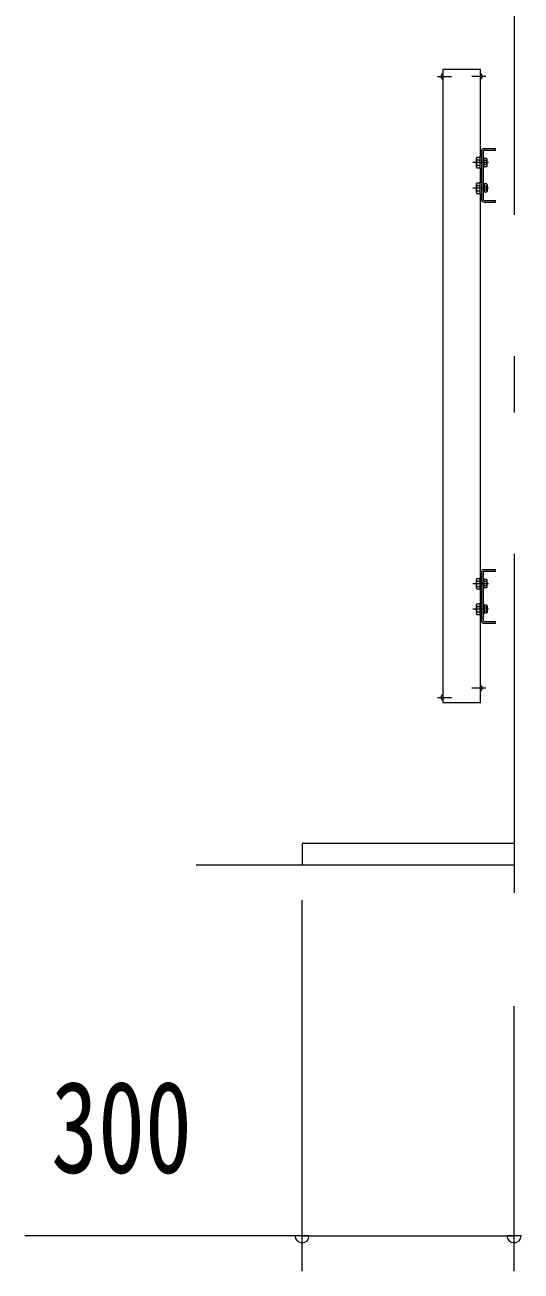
# Model space of a CAD drawing. Units: millimetres, scale not verified. Extents: x -23102 to 23102, y -10150 to 10150.
# Drawn here: x -18583 to -17881, y 1270 to 3034 of the extents above; entities that cross this region are included whole.
import ezdxf
from ezdxf.enums import TextEntityAlignment as Align

# ---------------------------------------------------------------- set-up
doc = ezdxf.new("R2010")
doc.units = ezdxf.units.MM
doc.header["$LTSCALE"] = 40
doc.linetypes.add('USER3', pattern=[24, 12, -5, 2, -5])
for name, color, linetype, lineweight in [('0-2_1-0BOLD', 7, 'Continuous', 18), ('0-3_1-2CENTER', 3, 'USER3', 18), ('0-5_1-5DIM', 3, 'Continuous', 18)]:
    doc.layers.add(name, color=color, linetype=linetype, lineweight=lineweight)
doc.styles.add('ＭＳ ゴシック', font='')
doc.styles.get('ＭＳ ゴシック').set_extended_font_data('MS Gothic')

msp = doc.modelspace()

# ---------------------------------------------------------------- linework, layer by layer
at = {"layer": '0-2_1-0BOLD'}
for p, q in [((-17991.33, 2964.17), (-17992.45, 2964.07)), ((-17938.33, 2970.67), (-17991.33, 2970.67)), ((-17938.33, 2847.17), (-17938.33, 2970.67)), ((-17938.33, 2964.17), (-17937.21, 2964.07)), ((-17991.33, 2957.17), (-17992.45, 2957.27)), ((-17991.62, 2957.17), (-17991.33, 2957.17)), ((-17938.33, 2957.17), (-17937.21, 2957.27)), ((-17938.04, 2957.17), (-17938.33, 2957.17)), ((-17932.83, 2858.67), (-17916.83, 2858.67)), ((-17916.83, 2856.37), (-17916.83, 2858.67)), ((-17943.93, 2844.97), (-17943.24, 2846.18)), ((-17943.93, 2832.37), (-17943.93, 2844.97)), ((-17943.24, 2846.18), (-17938.43, 2846.18)), ((-17943.24, 2842.42), (-17938.43, 2842.42)), ((-17938.43, 2847.17), (-17936.83, 2847.17)), ((-17938.43, 2830.17), (-17938.43, 2847.17)), ((-17936.83, 2854.67), (-17936.83, 2786.67)), ((-17934.53, 2854.67), (-17934.53, 2786.67)), ((-17929.44, 2844.45), (-17932.93, 2844.45)), ((-17929.44, 2841.56), (-17932.93, 2841.56)), ((-17932.83, 2856.37), (-17916.83, 2856.37)), ((-17928.93, 2843.57), (-17929.44, 2844.45)), ((-17928.93, 2833.77), (-17928.93, 2843.57)), ((-17943.93, 2832.37), (-17943.24, 2831.17)), ((-17943.24, 2834.92), (-17938.43, 2834.92)), ((-17943.24, 2831.17), (-17938.43, 2831.17)), ((-17938.43, 2830.17), (-17936.83, 2830.17)), ((-17938.33, 2811.17), (-17938.33, 2830.17)), ((-17932.93, 2832.42), (-17934.53, 2832.42)), ((-17929.44, 2835.79), (-17932.93, 2835.79)), ((-17943.93, 2808.97), (-17943.24, 2810.18)), ((-17943.93, 2796.37), (-17943.93, 2808.97)), ((-17943.24, 2810.18), (-17938.43, 2810.18)), ((-17943.24, 2806.42), (-17938.43, 2806.42)), ((-17938.43, 2811.17), (-17936.83, 2811.17)), ((-17938.43, 2794.17), (-17938.43, 2811.17)), ((-17932.93, 2808.92), (-17934.53, 2808.92)), ((-17929.44, 2805.56), (-17932.93, 2805.56)), ((-17928.93, 2807.57), (-17928.93, 2797.77)), ((-17943.93, 2796.37), (-17943.24, 2795.17)), ((-17943.24, 2798.92), (-17938.43, 2798.92)), ((-17943.24, 2795.17), (-17938.43, 2795.17)), ((-17938.43, 2794.17), (-17936.83, 2794.17)), ((-17938.33, 2074.67), (-17938.33, 2794.17)), ((-17929.44, 2799.78), (-17932.93, 2799.78)), ((-17929.44, 2796.9), (-17932.93, 2796.9)), ((-17928.93, 2797.77), (-17929.44, 2796.9)), ((-17932.83, 2784.97), (-17916.83, 2784.97)), ((-17932.83, 2782.67), (-17916.83, 2782.67)), ((-17916.83, 2782.67), (-17916.83, 2784.97)), ((-17936.83, 2258.67), (-17936.83, 2190.67)), ((-17934.53, 2258.67), (-17934.53, 2190.67)), ((-17932.83, 2262.67), (-17916.83, 2262.67)), ((-17932.83, 2260.37), (-17916.83, 2260.37)), ((-17916.83, 2260.37), (-17916.83, 2262.67)), ((-17943.93, 2248.97), (-17943.24, 2250.18)), ((-17943.93, 2236.37), (-17943.93, 2248.97)), ((-17943.24, 2250.18), (-17938.43, 2250.18)), ((-17943.24, 2246.42), (-17938.43, 2246.42)), ((-17938.43, 2251.17), (-17936.83, 2251.17)), ((-17938.43, 2234.17), (-17938.43, 2251.17)), ((-17929.44, 2248.45), (-17932.93, 2248.45)), ((-17929.44, 2245.56), (-17932.93, 2245.56)), ((-17928.93, 2247.57), (-17929.44, 2248.45)), ((-17928.93, 2237.77), (-17928.93, 2247.57)), ((-17943.93, 2236.37), (-17943.24, 2235.17)), ((-17943.24, 2238.92), (-17938.43, 2238.92)), ((-17943.24, 2235.17), (-17938.43, 2235.17)), ((-17938.43, 2234.17), (-17936.83, 2234.17)), ((-17932.93, 2236.42), (-17934.53, 2236.42)), ((-17929.44, 2239.79), (-17932.93, 2239.79)), ((-17943.93, 2212.97), (-17943.24, 2214.18)), ((-17943.93, 2200.37), (-17943.93, 2212.97)), ((-17943.24, 2214.18), (-17938.43, 2214.18)), ((-17943.24, 2210.42), (-17938.43, 2210.42)), ((-17938.43, 2215.17), (-17936.83, 2215.17)), ((-17938.43, 2198.17), (-17938.43, 2215.17)), ((-17932.93, 2212.92), (-17934.53, 2212.92)), ((-17929.44, 2209.56), (-17932.93, 2209.56)), ((-17928.93, 2211.57), (-17928.93, 2201.77)), ((-17943.93, 2200.37), (-17943.24, 2199.17)), ((-17943.24, 2202.92), (-17938.43, 2202.92)), ((-17943.24, 2199.17), (-17938.43, 2199.17)), ((-17938.43, 2198.17), (-17936.83, 2198.17)), ((-17929.44, 2203.78), (-17932.93, 2203.78)), ((-17929.44, 2200.9), (-17932.93, 2200.9)), ((-17932.83, 2188.97), (-17916.83, 2188.97)), ((-17928.93, 2201.77), (-17929.44, 2200.9)), ((-17916.83, 2186.67), (-17916.83, 2188.97)), ((-17932.83, 2186.67), (-17916.83, 2186.67)), ((-17991.33, 2085.17), (-17992.45, 2085.07)), ((-17938.33, 2098.17), (-17937.21, 2098.07)), ((-17938.33, 2091.17), (-17937.21, 2091.27)), ((-17938.04, 2091.17), (-17938.33, 2091.17)), ((-17991.33, 2078.17), (-17992.45, 2078.27)), ((-17991.62, 2078.17), (-17991.33, 2078.17)), ((-18190.69, 1874.67), (-18190.69, 1844.67)), ((-17890.69, 1874.67), (-18190.69, 1874.67)), ((-18340.69, 1844.67), (-17890.69, 1844.67))]:
    msp.add_line(p, q, dxfattribs=at)
for points in [[(-17991.33, 2970.67), (-17991.33, 2074.67), (-17938.33, 2074.67)], [(-17932.93, 2832.42), (-17932.93, 2844.92), (-17934.53, 2844.92)], [(-17928.93, 2833.77), (-17929.44, 2832.9), (-17932.93, 2832.9)], [(-17932.93, 2808.92), (-17932.93, 2796.42), (-17934.53, 2796.42)], [(-17928.93, 2807.57), (-17929.44, 2808.45), (-17932.93, 2808.45)], [(-17932.93, 2236.42), (-17932.93, 2248.92), (-17934.53, 2248.92)], [(-17928.93, 2237.77), (-17929.44, 2236.9), (-17932.93, 2236.9)], [(-17932.93, 2212.92), (-17932.93, 2200.42), (-17934.53, 2200.42)], [(-17928.93, 2211.57), (-17929.44, 2212.45), (-17932.93, 2212.45)]]:
    msp.add_lwpolyline(points, dxfattribs=at)
for centre, radius, start, end in [((-17992.34, 2962.78), 1.3, 95, 164.11915), ((-17937.33, 2962.78), 1.3, 15.88085, 85), ((-17984.93, 2960.67), 9, 164.11915, 195.88085), ((-17992.34, 2958.57), 1.3, 195.88085, 265), ((-17937.33, 2958.57), 1.3, 275, 344.11915), ((-17944.73, 2960.67), 9, 344.11915, 15.88085), ((-17932.83, 2854.67), 4, 90, 180), ((-17941.06, 2844.3), 2.88, 180, 220.72682), ((-17933.47, 2838.67), 10.46, 158.97459, 201.02541), ((-17932.83, 2854.67), 1.7, 90, 180), ((-17931.25, 2843), 2.32, 321.45376, 0), ((-17937.44, 2838.67), 8.51, 340.16867, 19.82911), ((-17941.06, 2833.04), 2.88, 139.27318, 180), ((-17931.25, 2834.34), 2.32, 0, 38.53143), ((-17941.06, 2808.3), 2.88, 180, 220.72682), ((-17933.47, 2802.67), 10.46, 158.97459, 201.02541), ((-17931.25, 2807), 2.32, 321.46857, 0), ((-17937.44, 2802.67), 8.51, 340.17089, 19.83133), ((-17941.06, 2797.04), 2.88, 139.27318, 180), ((-17931.25, 2798.34), 2.32, 0, 38.54623), ((-17932.83, 2786.67), 4, 180, 270), ((-17932.83, 2786.67), 1.7, 180, 270), ((-17932.83, 2258.67), 4, 90, 180), ((-17932.83, 2258.67), 1.7, 90, 180), ((-17941.06, 2248.3), 2.88, 180, 220.72682), ((-17933.47, 2242.67), 10.46, 158.97459, 201.02541), ((-17931.25, 2247), 2.32, 321.45376, 0), ((-17937.44, 2242.67), 8.51, 340.16867, 19.82911), ((-17941.06, 2237.04), 2.88, 139.27318, 180), ((-17931.25, 2238.34), 2.32, 0, 38.53143), ((-17941.06, 2212.3), 2.88, 180, 220.72682), ((-17933.47, 2206.67), 10.46, 158.97459, 201.02541), ((-17931.25, 2211), 2.32, 321.46857, 0), ((-17937.44, 2206.67), 8.51, 340.17089, 19.83133), ((-17941.06, 2201.04), 2.88, 139.27318, 180), ((-17932.83, 2190.67), 4, 180, 270), ((-17932.83, 2190.67), 1.7, 180, 270), ((-17931.25, 2202.34), 2.32, 0, 38.54623), ((-17984.93, 2081.67), 9, 164.11915, 195.88085), ((-17992.34, 2083.78), 1.3, 95, 164.11915), ((-17937.33, 2096.78), 1.3, 15.88085, 85), ((-17937.33, 2092.57), 1.3, 275, 344.11915), ((-17944.73, 2094.67), 9, 344.11915, 15.88085), ((-17992.34, 2079.57), 1.3, 195.88085, 265)]:
    msp.add_arc(centre, radius, start, end, dxfattribs=at)
at = {"layer": '0-3_1-2CENTER'}
for p, q in [((-17890.69, 4204.87), (-17890.69, 1694.67)), ((-17998.93, 2960.67), (-17979.33, 2960.67)), ((-17930.73, 2960.67), (-17950.33, 2960.67)), ((-17926.68, 2838.67), (-17948.84, 2838.67)), ((-17926.68, 2802.67), (-17948.84, 2802.67)), ((-17926.68, 2242.67), (-17948.84, 2242.67)), ((-17926.68, 2206.67), (-17948.84, 2206.67)), ((-17998.93, 2081.67), (-17979.33, 2081.67)), ((-17930.73, 2094.67), (-17950.33, 2094.67))]:
    msp.add_line(p, q, dxfattribs=at)
at = {"layer": '0-5_1-5DIM'}
for p, q in [((-18190.69, 1269.67), (-18190.69, 1794.67)), ((-17890.69, 1269.67), (-17890.69, 1644.67)), ((-18190.69, 1319.67), (-18583.19, 1319.67)), ((-18180.69, 1319.67), (-18200.69, 1319.67)), ((-18180.69, 1319.67), (-18200.69, 1319.67)), ((-18190.69, 1319.67), (-17890.69, 1319.67)), ((-17880.69, 1319.67), (-17900.69, 1319.67))]:
    msp.add_line(p, q, dxfattribs=at)
for centre in [(-18190.69, 1319.67), (-18190.69, 1319.67), (-17890.69, 1319.67)]:
    msp.add_arc(centre, 10, 180, 0, dxfattribs=at)

# ---------------------------------------------------------------- texts
at = {"layer": '0-5_1-5DIM', "color": 7, "style": 'ＭＳ ゴシック', "width": 0.75}
msp.add_text('300', height=130.2, dxfattribs=at).set_placement((-18546.04, 1369.67), align=Align.BOTTOM_LEFT)

doc.saveas('drawing.dxf')
